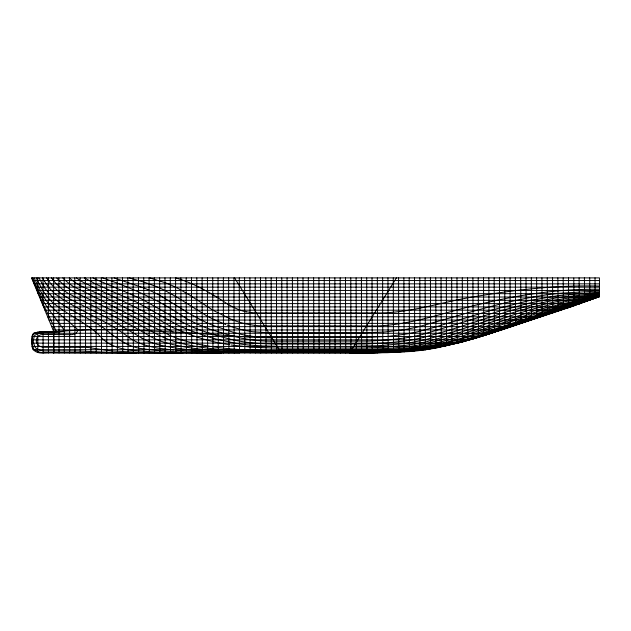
<?xml version="1.0" encoding="UTF-8"?>
<svg xmlns="http://www.w3.org/2000/svg" width="631" height="631" viewBox="0 0 631 631"><rect width="100%" height="100%" fill="white"/><g stroke="black" fill="none" stroke-linecap="round" stroke-linejoin="round"><path stroke-width="0.95" d="M233.975 277.892L233.983 297.083A122.059 0.497 -90 0 0 233.983 303.093L234.211 352.981M467.595 277.892L467.823 340.298M472.903 277.892L473.132 338.831M478.219 277.892L478.479 337.246M483.527 277.892L483.756 335.676M488.836 277.892L489.057 333.917M494.144 277.892L494.42 332.087M499.452 277.892L499.5 308.275A100.621 0.41 -90 0 0 499.523 312.132L499.689 330.541L564.611 309.016L599.45 296.649L566.567 308.37M504.761 277.892L504.816 307.478A106.41 0.434 90 0 0 504.832 310.144L504.989 328.704M510.069 277.892L510.124 306.13A105.101 0.426 -90 0 0 510.132 307.683L510.305 326.913M515.385 277.892L515.606 324.965M520.693 277.892L520.93 323.222M526.002 277.892L526.238 321.368M64.307 335.045L64.346 352.981M64.307 334.919L64.204 277.892M32.489 335.14L32.489 348.249M37.797 332.032L37.805 352.39M48.421 331.646L48.421 352.989M53.73 331.646L53.73 352.989M271.914 337.861L249.844 337.199L184.97 332.537L118.896 329.556L91.424 329.492L53.138 331.669L43.058 331.583L43.105 353.068M489.088 333.988L490.918 333.239M489.104 333.87L485.349 335.156M32.717 334.304L34.579 332.75L40.573 331.709A49.368 49.368 0 0 1 43.058 331.583M349.677 352.974L396.426 277.892M521.222 322.883L536.547 317.472M515.645 324.855L519.692 323.427M518.895 323.9L543.457 315.066M352.65 352.895L53.801 353.013L53.801 331.646L31.55 277.892L599.45 277.892L599.45 296.617L562.986 309.253M518.106 324.176L512.364 325.998M513.949 325.635L481.666 336.307M536.279 317.787L545.294 314.427M508.925 327.379L510.597 326.803M507.466 327.694L496.321 331.59M543.409 315.319L547.747 313.591M505.589 328.53L564.926 308.346M599.45 296.554L553.805 311.793M548.97 313.173L545.003 314.766M507.261 327.915L561.18 309.845M503.917 329.098L506.03 328.404M547.4 313.954L553.269 311.722M502.244 329.666L504.303 328.996M549.002 313.41L599.45 296.475M502.568 329.579L497.212 331.354M498.143 330.983L499.965 330.376M494.499 332.198L497.812 330.959M499.768 330.313L492.669 332.797M495.99 331.575L490.003 333.531M564.792 308.662L566.599 308.062M599.45 296.373L550.066 312.471L493.884 331.89L467.721 339.857L450.708 344.132L433.063 347.618L416.334 349.968L398.776 351.499L398.571 277.892M494.341 332.119L462.799 341.789L437.669 347.713A266.724 266.724 0 0 1 410.607 351.514L387.221 352.713L349.661 352.997M490.847 333.389L493.844 332.466M599.45 296.247C557.11 308.764 515.842 324.539 473.692 337.624C433.742 350.3 391.575 353.084 349.921 352.587L227.31 352.358L197.905 351.585L175.173 350.213M487.187 334.572L490.453 333.57M488.662 334.146L463.391 341.505L439.673 346.932M599.45 296.089C559.531 307.857 520.189 321.392 480.751 334.643C438.79 349.03 394.225 353.155 350.095 352.295L276.402 352.295C237.682 351.609 198.276 353.534 160.187 345.157M487.392 334.367L462.846 341.757M485.058 335.313L479.797 336.891M599.45 295.9C543.252 310.444 489.632 333.838 432.85 346.08A272.284 272.284 0 0 1 413.179 349.093L392.482 350.852L369.821 351.704L279.147 351.885C241.176 351.341 202.346 352.768 165.369 342.657M477.919 337.459L481.39 336.449M476.042 338.019L479.56 337.009M599.45 295.671C557.765 307.076 516.276 319.12 475.553 333.673C436.021 347.555 394.02 352.027 352.319 351.317L265.872 351.254L232.894 350.323M474.165 338.579L477.722 337.561M472.288 339.131L475.884 338.106M470.403 339.667L474.047 338.642M599.45 295.395L538.219 311.351L463.233 335.771L444.808 340.945L428.757 344.644A251.58 251.58 0 0 1 409.211 347.768L389.808 349.503L367.305 350.379L279.801 350.528C250.002 350.497 219.84 349.7 190.791 342.436A127.856 127.856 0 0 1 168.627 334.832M472.201 339.17L460.953 342.254M469.701 339.644L455.077 343.406M599.45 295.071L535.206 310.42L459.557 334.903L426.777 343.501A240.387 240.387 0 0 1 409.487 346.427L390.21 348.328L367.857 349.298L279.139 349.471M459.052 342.743L462.957 341.694M461.095 342.176L445.581 345.891L427.897 349.077A283.895 283.895 0 0 1 419.962 350.15L399.234 351.948L375.674 352.745M459.234 342.649L443.617 346.167M599.45 294.685L551.786 304.402L535.222 308.409L513.618 314.79L455.913 333.728L427.652 341.418M423.385 337.435L448.72 330.344L507.024 311.746L532.201 304.781L554.894 300.072L599.45 293.667L38.105 293.73M454.454 343.548L433.245 347.807A308.598 308.598 0 0 1 417.627 349.992L397.491 351.719M599.45 294.227L553.308 302.265L532.193 307.052L507.079 314.388L452.301 332.221L425.144 339.715A225.275 225.275 0 0 1 408.123 342.948A243.353 243.353 0 0 1 402.412 343.737L378.064 345.78L353.825 346.316M442 346.38L427.763 348.919A301.949 301.949 0 0 1 417.123 350.284L401.466 351.562M438.056 347.113L432.117 348.131A307.628 307.628 0 0 1 419.071 349.945L412.485 350.655M599.45 292.973L554.909 298.108L529.149 303.14L500.454 310.846L423.504 334.201A215.352 215.352 0 0 1 405.173 337.94L387.197 340.07L369.032 341.055L269.926 341.182A174.803 174.803 0 0 1 252.234 339.975L241.46 338.216L230.859 335.637M599.45 292.106L557.985 295.663L529.149 300.593L493.86 309.498L434.278 327.347L418.274 331.614A208.814 208.814 0 0 1 406.104 334.067L388.625 336.331L365.12 337.538L271.74 337.577L254.892 336.631M410.671 350.939L399.242 351.712M398.342 351.522L355.458 352.761M399.904 351.759L394.572 351.885M599.45 290.946L559.981 293.257A287.476 287.476 0 0 0 547.219 294.756C502.836 300.979 460.315 315.571 417.17 327.079A206.566 206.566 0 0 1 401.718 330.052L384.863 331.961L365.073 332.766L268.751 332.782L252.889 331.74A111.308 111.308 0 0 1 232.263 326.905L227.27 325.123M397.743 351.893L378.292 352.682M391.622 352.035L394.754 351.972M391.993 352.114L358.037 352.942M42.411 331.819L53.801 331.827A2.713 2.713 0 0 1 54.069 331.764L56.356 331.456L42.837 303.558L31.818 277.892M389.209 352.24L363.693 352.895M377.543 352.761L359.97 352.966M599.45 289.25C559.145 288.809 519.076 294.693 479.978 304.189C442.449 312.645 405.678 327.426 366.548 325.88L264.452 325.88M375.216 352.808L355.237 352.958M70.388 334.682L44.998 334.43A21.699 21.699 0 0 0 42.75 334.525C37.994 334.32 34.382 339.652 37.268 343.8A6.625 6.625 0 0 0 39.303 345.954L39.958 346.34A9.497 9.497 0 0 0 43.342 347.239L45.976 347.31A41.165 41.165 0 0 0 47.065 347.247L85.942 347.35A72.36 72.36 0 0 1 89.744 347.681L107.388 350.371A187.107 187.107 0 0 0 112.641 351.002L144.207 352.571L221.828 352.981M361.555 352.847L260.635 352.768C221.457 352.027 181.949 354.038 143.008 348.785C128.582 347.358 116.814 338.65 106.04 329.713A126.76 126.76 0 0 0 103.303 327.812C89.302 318.063 73.03 312.164 59.14 302.241A59.614 59.614 0 0 1 43.807 286.648M352.445 352.966L356.554 352.997M358.873 352.989L351.94 353.013M32.654 280.55L599.45 280.55M34.019 283.847L599.45 283.847M35.383 287.137L599.45 287.137M36.748 290.434L599.45 290.434M39.469 297.02L598.535 297.02M40.834 300.317L589.725 300.317M42.198 303.606L580.536 303.606M43.563 306.903L570.96 306.903M44.927 310.192L561.022 310.192M46.3 313.489L550.847 313.489M47.656 316.786L540.609 316.786M49.021 320.075L530.505 320.075M50.377 323.372L520.551 323.372M51.758 326.661L511.102 326.661M53.122 329.958L501.456 329.958M33.553 333.255L491.51 333.255M32.055 336.544L481.067 336.544M31.653 339.841L469.811 339.841M31.653 343.13L457.309 343.13M32.031 346.427L443.932 346.427M33.041 349.716L425.838 349.716M136.667 353.052L41.409 352.445A20.231 20.231 0 0 1 39.28 352.074L34.555 349.866A6.129 6.129 0 0 1 33.617 348.769L32.094 343.627L32.426 336.678A7.801 7.801 0 0 1 32.599 336.094L33.127 334.998A4.267 4.267 0 0 1 33.916 334.067L39.154 332.143A31.676 31.676 0 0 1 42.411 331.819M182.911 353.029L122.998 352.839L77.566 351.01L43.965 350.939L39.643 350.276L36.29 348.47A7.517 7.517 0 0 1 34.894 346.876L33.419 342.609A15.254 15.254 0 0 1 33.277 340.961L34.255 336.126A5.261 5.261 0 0 1 34.658 335.534L37.923 333.405L42.916 332.545A42.025 42.025 0 0 1 45.74 332.513L53.012 332.632L59.093 332.001A45.724 45.724 0 0 0 62.682 331.385L64.835 330.881L49.573 310.555A93.546 93.546 0 0 1 43.539 301.184L32.638 277.892M277.175 346.316L262.094 345.985L247.352 344.881A194.182 194.182 0 0 1 234.866 343.122L217.758 339.47A177.926 177.926 0 0 1 201.597 334.533L192.124 331.18A144.531 144.531 0 0 1 177.548 324.941L136.84 302.288L96.322 284.313L84.309 277.892M239.173 352.895C203.143 352.319 166.947 353.754 131.035 350.221C121.515 349.022 111.663 346.593 104.21 340.188A61.806 61.806 0 0 1 102.664 338.871C88.963 323.522 69.15 316.273 53.651 303.203M599.45 286.08C558.19 284.999 517.01 289.463 476.397 296.404C442.41 301.5 409.409 313.891 374.64 312.881L256.36 312.881A46.008 46.008 0 0 1 253.757 312.802L246.327 311.801M232.523 350.308C212.844 349.117 193.015 347.066 174.077 341.339A104.218 104.218 0 0 1 159.099 335.353L118.052 313.299L73.598 291.617A64.472 64.472 0 0 1 56.758 278.011M53.801 353.013C47.033 352.201 36.858 355.521 32.717 348.738M173.872 350.102L158.01 348.138A123.124 123.124 0 0 1 152.126 347.011L144.381 344.96L137.384 342.278A61.909 61.909 0 0 1 129.205 337.711M231.033 345.007L251.714 347.279L276.82 348.083L365.396 347.965L384.389 347.247L403.335 345.591A237.004 237.004 0 0 0 427.652 341.434M229.55 344.771L228.801 344.652M227.815 344.487L224.084 343.84A201.384 201.384 0 0 1 200.824 338.279L195.555 336.536A151.59 151.59 0 0 1 185.222 332.553L174.479 328.246A138.307 138.307 0 0 1 170.764 326.495C142.693 309.726 112.815 296.554 83.402 282.443A72.833 72.833 0 0 1 76.446 277.9M149.61 277.892L165.306 282.767A123.013 123.013 0 0 1 178.881 288.864L189.663 295.087L210.659 308.733A166.576 166.576 0 0 0 214.848 311.209L231.782 319.546A87.512 87.512 0 0 0 264.452 325.911M230.331 335.503L209.445 329.051A163.319 163.319 0 0 1 200.847 325.612L194.34 322.615A176.964 176.964 0 0 1 185.695 318.095C160.061 300.569 131.84 287.902 102.561 277.892M129.118 277.892L144.278 282.191L155.865 286.371A132.881 132.881 0 0 1 164.896 290.465L176.727 297.067L205.974 315.429A148.727 148.727 0 0 0 215.723 320.335L225.772 324.555M175.45 277.892C194.522 283.256 211.669 293.478 228.036 304.371M114.045 277.892L144.128 288.091A153.775 153.775 0 0 1 160.605 295.805L189.055 313.291L201.36 320.114A156.188 156.188 0 0 0 213.239 325.493L234.188 332.584A135.436 135.436 0 0 0 254.892 336.654M201.257 330.431C217.924 336.205 234.984 341.308 252.613 342.972A196.336 196.336 0 0 0 258.371 343.469L274.343 344.069L364.458 343.99L386.03 343.027L404.424 341.04A219.052 219.052 0 0 0 423.393 337.435M173.131 331.914C142.007 316.478 111.458 299.764 79.798 285.354A66.854 66.854 0 0 1 69.268 277.924M168.658 334.761C137.085 318.734 105.677 302.312 73.851 286.805A61.12 61.12 0 0 1 62.784 277.908M142.093 338.208L111.048 319.759L69.008 298.637A87.007 87.007 0 0 1 61.239 293.565A57.831 57.831 0 0 1 50.275 283.003L46.639 277.892M69.607 294.125C96.298 307.928 123.81 320.201 149.452 336A90.107 90.107 0 0 0 165.361 342.672M129.197 337.719C106.694 319.743 78.315 311.406 55.465 294.156M50.425 305.593L56.703 311.651L75.894 327.844A82.945 82.945 0 0 1 78.134 330.045L78.086 330.163A15.672 15.672 0 0 0 77.928 330.51L75.933 333.578L72.029 334.619A28.537 28.537 0 0 1 70.388 334.675M52.925 279.707L51.505 277.892M43.957 286.545L38.933 277.892M44.485 281.221L42.427 277.892M234.574 277.892L281.323 352.974M42.23 294.33L34.074 277.892M36.156 277.892L41.488 288.099A61.696 61.696 0 0 0 53.525 303.337M244.828 352.966L244.599 277.892M250.136 352.966L249.908 277.892M255.445 352.958L255.224 311.051A107.27 0.434 -90 0 1 255.216 305.948L255.216 277.892M260.753 352.958L260.524 277.892M266.061 352.95L265.832 277.892M271.369 352.95L271.149 277.892M345.709 352.95L345.48 277.892M340.393 352.95L340.172 277.892M335.085 352.95L334.856 277.892M329.776 352.95L329.548 277.892M324.468 352.95L324.239 277.892M319.16 352.95L318.931 277.892M313.852 352.95L313.623 277.892M308.535 352.95L308.314 277.892M303.227 352.95L302.998 277.892M297.919 352.95L297.69 277.892M292.61 352.95L292.382 277.892M287.302 352.95L287.073 277.892M281.994 352.95L281.765 277.892M276.686 352.95L276.457 277.892M218.287 352.981L218.058 295.947A147.575 0.599 90 0 1 218.05 289.195L218.05 277.892M223.587 352.974L223.374 308.173A117.524 0.481 90 0 1 223.358 289.463L223.358 277.892M228.895 352.974L228.674 305.712A111.458 0.457 90 0 1 228.674 295.608L228.667 277.892M239.512 352.958L239.291 301.326A135.846 0.552 -90 0 1 239.291 298.289L239.291 277.892M531.554 319.546L531.31 277.892M212.97 352.966L212.757 309.151A110.74 0.45 -90 0 1 212.75 295.529M207.662 352.974L207.457 308.764A115.702 0.473 -90 0 1 207.441 297.122L207.433 277.892M595.301 298.242L595.12 295.324A104.825 0.426 -90 0 1 595.112 294.906L595.025 277.892M202.354 352.981L202.149 308.417A118.817 0.481 -90 0 1 202.141 299.741L202.117 277.892M197.046 352.981L196.84 308.109A124.149 0.505 90 0 1 196.833 301.405L196.809 277.892M191.737 352.989L191.54 308.74A125.506 0.513 -90 0 1 191.532 303.061L191.501 277.892M451.906 344.36L451.67 277.892M186.429 352.997L186.24 308.456A133.598 0.544 -90 0 1 186.232 303.756L186.192 277.892M181.129 353.021L181.01 338.531A104.501 0.426 -90 0 1 180.994 333.712L180.884 277.892M175.82 353.021L175.584 277.892M170.512 353.029L170.354 321.289A129.371 0.528 90 0 1 170.346 317.401L170.275 277.892M361.626 352.832L361.405 277.892M393.507 352.122L393.539 352.524M366.934 352.768L366.714 277.892M372.243 352.682L372.022 277.892M409.424 350.97L409.464 351.601M356.31 352.855L356.097 277.892M351.002 352.863L350.931 350.962M404.124 351.443L404.155 351.995M393.515 352.153L393.263 277.892M409.416 350.875L409.196 277.892M404.1 351.293L403.879 277.892M382.859 352.374L382.646 310.491A107.089 0.434 -90 0 1 382.646 305.238L382.646 277.892M430.665 348.367L430.705 348.959M435.982 347.563L436.013 348.028M425.12 277.892L425.397 349.787M398.824 351.838L398.847 352.295M133.346 353.021L133.133 277.892M414.725 350.363L414.772 350.978M441.282 346.514L441.045 277.892M435.989 347.61L435.737 277.892M377.606 352.895L377.338 277.892M165.196 353.021L164.967 277.892M457.199 342.996L456.978 277.892M159.888 353.021L159.785 331.243A101.425 0.41 90 0 1 159.769 327.41L159.659 277.892M154.579 353.029L154.35 277.892M128.046 353.029L127.825 277.892M106.813 352.974L106.734 320.816A104.817 0.426 90 0 0 106.726 317.385L106.607 277.892M388.168 352.137L387.955 277.892M149.271 353.029L149.05 277.892M90.888 352.981L90.706 277.892M446.582 345.394L446.362 294.377A100.447 0.41 90 0 1 446.362 291.017L446.362 277.892M143.963 353.029L143.742 277.892M117.421 352.989L117.216 277.892M138.654 353.029L138.434 277.892M589.985 300.214L589.835 297.532A100.944 0.41 -90 0 1 589.804 296.034M414.748 350.591L414.504 277.892M112.121 352.974L111.908 277.892M80.271 352.981L80.105 277.892M122.737 353.013L122.659 329.666A96.929 0.394 90 0 0 122.651 325.588L122.517 277.892M96.196 352.966L96.007 277.892M584.677 302.131L584.409 277.892M101.504 352.95L101.307 277.892M536.894 317.985L536.618 277.892M59.038 352.981L58.904 277.892M85.579 352.966L85.398 277.892M430.642 348.099L430.429 277.892M552.795 312.329L552.819 312.85M542.155 315.658L541.926 277.892M74.963 352.974L74.805 277.892M574.005 304.939L573.784 278.09M552.803 312.495L552.551 277.892M462.507 341.592L462.286 277.892M574.029 305.325L574.06 305.846M568.728 307.21L568.689 306.579L568.752 307.644M563.412 308.819L563.168 277.892M547.511 314.561L547.235 277.892M69.655 352.966L69.505 277.892M579.368 304.008L579.092 277.892M563.412 308.851L563.428 309.127M557.859 277.892L558.135 311.138M568.689 306.579L568.476 277.892M558.08 310.184L558.12 310.878M563.38 308.291L563.444 309.403M37.797 292.942L37.734 277.892M420.088 350.497L419.812 277.892M43.105 305.743L43.026 277.892M589.804 296.026L589.717 277.892M350.923 350.757L350.789 277.892M48.421 318.513L48.319 277.892M53.73 331.338L53.611 277.892M212.742 277.892L212.75 295.537M246.279 311.99A63.234 63.234 0 0 1 228.099 304.276M92.907 277.892A97.939 97.939 0 0 0 95.549 279.257L140.934 298.621L181.894 321.905A158.602 158.602 0 0 0 201.25 330.439M69.576 294.18A63.644 63.644 0 0 1 52.775 279.825M160.203 345.118A78.299 78.299 0 0 1 142.046 338.295M55.339 294.298A60.726 60.726 0 0 1 44.525 281.205M50.37 305.641A65.932 65.932 0 0 1 42.253 294.322M32.631 348.769A21.131 21.131 0 0 1 31.66 341.986L31.613 341.055A21.131 21.131 0 0 1 32.631 334.28"/></g></svg>
